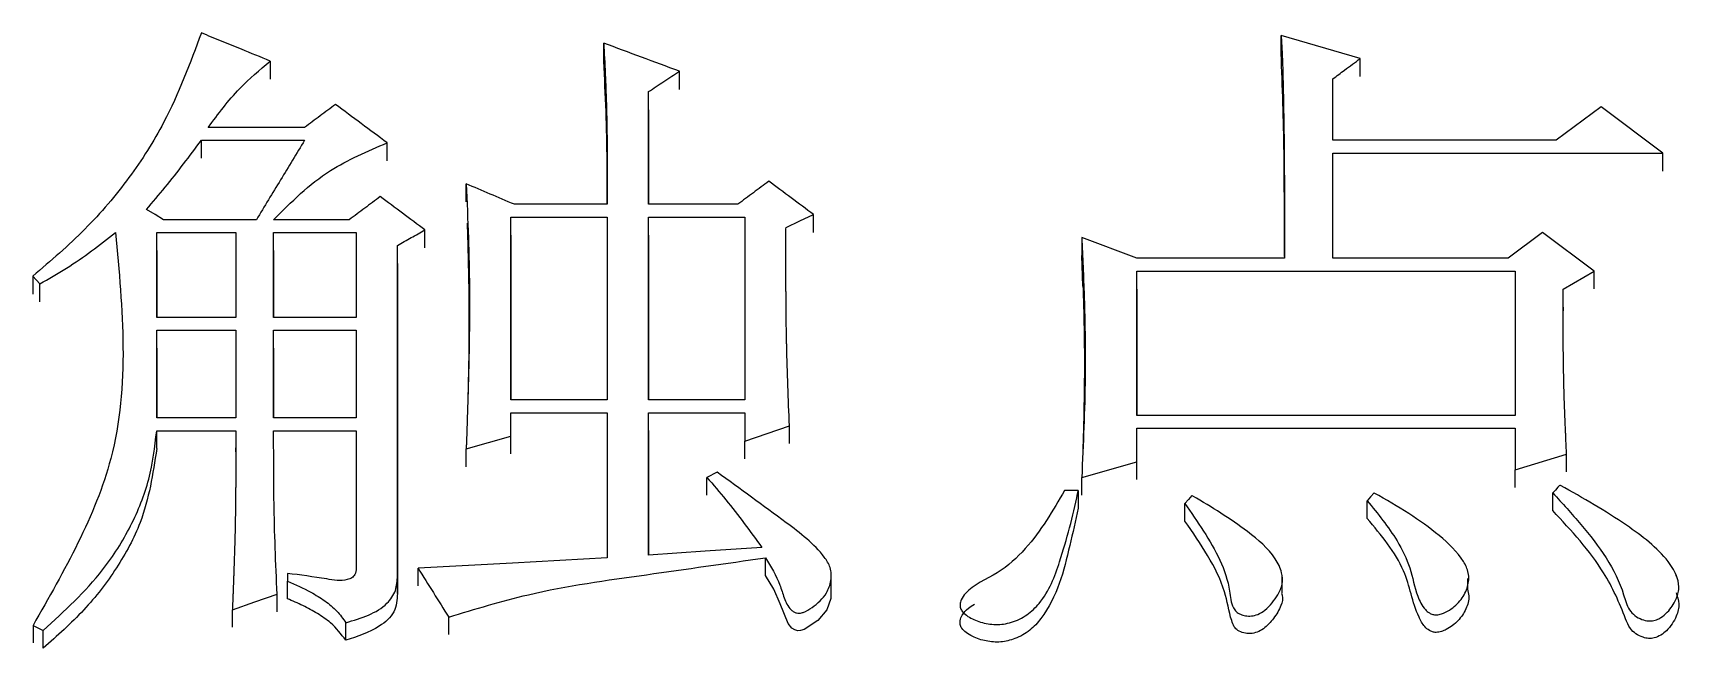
# Model space of a CAD drawing. Header units: millimetres. Extents: x 2063 to 4500, y 825 to 2548.
# Drawn here: x 2682.63 to 2687.8, y 2287.89 to 2289.82 of the extents above; entities that cross this region are included whole.
import ezdxf

# ---------------------------------------------------------------- set-up
doc = ezdxf.new("R2010")
doc.units = ezdxf.units.MM

msp = doc.modelspace()

# ---------------------------------------------------------------- linework, layer by layer
at = {"color": 7, "linetype": 'Continuous', "lineweight": 25}
for p, q in [((2686.8008, 2289.743), (2686.552, 2289.8152)), ((2686.552, 2289.7578), (2686.552, 2289.8152)), ((2684.421, 2289.7338), (2684.421, 2289.7911)), ((2683.3718, 2289.735), (2683.3718, 2289.6779)), ((2686.8008, 2289.6859), (2686.8008, 2289.743)), ((2684.659, 2289.6459), (2684.659, 2289.7029)), ((2686.7143, 2289.4859), (2686.7143, 2289.6788)), ((2686.7143, 2289.6218), (2686.7143, 2289.6788)), ((2684.5617, 2289.2846), (2684.5617, 2289.6387)), ((2684.5617, 2289.5817), (2684.5617, 2289.6387)), ((2684.5617, 2289.5815), (2684.5617, 2289.2846)), ((2687.5581, 2289.5905), (2687.4174, 2289.4859)), ((2687.7528, 2289.4457), (2687.5581, 2289.5905)), ((2683.4799, 2289.5261), (2683.177, 2289.5261)), ((2683.1554, 2289.4859), (2683.4799, 2289.4859)), ((2683.1554, 2289.4292), (2683.1554, 2289.4859)), ((2683.7395, 2289.4212), (2683.7395, 2289.4779)), ((2687.4174, 2289.4859), (2686.7143, 2289.4859)), ((2686.7143, 2289.4457), (2687.7528, 2289.4457)), ((2686.7143, 2289.1151), (2686.7143, 2289.4457)), ((2686.7143, 2289.389), (2686.7143, 2289.4457)), ((2687.7528, 2289.389), (2687.7528, 2289.4457)), ((2683.9883, 2289.2925), (2683.9883, 2289.3491)), ((2684.129, 2289.2442), (2684.4319, 2289.2442)), ((2684.129, 2288.6697), (2684.129, 2289.2442)), ((2684.129, 2289.1878), (2684.129, 2289.2442)), ((2684.4319, 2289.2846), (2684.1398, 2289.2846)), ((2684.4319, 2289.2442), (2684.4319, 2288.6697)), ((2684.8429, 2289.2846), (2684.5617, 2289.2846)), ((2684.5617, 2289.2442), (2684.8645, 2289.2442)), ((2684.5617, 2288.6697), (2684.5617, 2289.2442)), ((2684.5617, 2289.1878), (2684.5617, 2289.2442)), ((2684.8645, 2289.2442), (2684.8646, 2288.6697)), ((2685.0809, 2289.1958), (2685.0809, 2289.2523)), ((2683.0148, 2289.1958), (2683.2636, 2289.1958)), ((2683.0148, 2288.9291), (2683.0148, 2289.1958)), ((2683.0148, 2289.1394), (2683.0148, 2289.1958)), ((2683.3285, 2289.2362), (2683.0364, 2289.2362)), ((2683.2636, 2289.1958), (2683.2636, 2288.9291)), ((2683.6206, 2289.2362), (2683.3826, 2289.2362)), ((2683.3826, 2289.1958), (2683.6422, 2289.1958)), ((2683.3826, 2288.9291), (2683.3826, 2289.1958)), ((2683.3826, 2289.1394), (2683.3826, 2289.1958)), ((2683.6422, 2289.1958), (2683.6422, 2288.9291)), ((2683.8585, 2289.1475), (2683.8585, 2289.2039)), ((2684.129, 2289.1876), (2684.129, 2288.6697)), ((2684.5617, 2289.1876), (2684.5617, 2288.6697)), ((2687.3742, 2289.1958), (2687.266, 2289.1151)), ((2687.5364, 2289.0747), (2687.3742, 2289.1958)), ((2683.0148, 2289.1392), (2683.0148, 2288.9291)), ((2683.3826, 2289.1392), (2683.3826, 2288.9291)), ((2683.772, 2288.1162), (2683.772, 2289.1555)), ((2683.772, 2289.0991), (2683.772, 2289.1555)), ((2686.0977, 2289.1151), (2685.9246, 2289.1797)), ((2685.9246, 2289.1797), (2685.9246, 2289.1231)), ((2683.772, 2289.0989), (2683.772, 2288.061)), ((2685.9286, 2289.0267), (2685.9246, 2289.1231)), ((2686.5629, 2289.1151), (2686.0977, 2289.1151)), ((2687.266, 2289.1151), (2686.7143, 2289.1151)), ((2682.6254, 2289.0585), (2682.647, 2289.0343)), ((2682.647, 2288.9781), (2682.647, 2289.0343)), ((2686.0977, 2288.621), (2686.0977, 2289.0747)), ((2686.0977, 2289.0184), (2686.0977, 2289.0747)), ((2687.2876, 2289.0747), (2687.2876, 2288.621)), ((2687.4391, 2289.0181), (2687.5364, 2289.0747)), ((2687.5364, 2289.0184), (2687.5364, 2289.0747)), ((2686.0977, 2289.0182), (2686.0977, 2288.621)), ((2683.2636, 2288.9291), (2683.0148, 2288.9291)), ((2683.6422, 2288.9291), (2683.3826, 2288.9291)), ((2687.4391, 2288.9617), (2687.4391, 2288.9501)), ((2683.0148, 2288.8886), (2683.2636, 2288.8886)), ((2683.0148, 2288.6129), (2683.0148, 2288.8886)), ((2683.0148, 2288.8326), (2683.0148, 2288.8886)), ((2683.2636, 2288.8886), (2683.2636, 2288.6129)), ((2683.3826, 2288.8886), (2683.6422, 2288.8886)), ((2683.3826, 2288.6129), (2683.3826, 2288.8886)), ((2683.3826, 2288.8326), (2683.3826, 2288.8886)), ((2683.6422, 2288.8886), (2683.6422, 2288.6129)), ((2683.0148, 2288.8324), (2683.0148, 2288.6129)), ((2683.3826, 2288.8324), (2683.3826, 2288.6129)), ((2684.4319, 2288.6697), (2684.129, 2288.6697)), ((2684.8646, 2288.6697), (2684.5617, 2288.6697)), ((2684.129, 2288.6291), (2684.4319, 2288.6291)), ((2684.129, 2288.556), (2684.129, 2288.6291)), ((2684.129, 2288.5734), (2684.129, 2288.6291)), ((2684.4319, 2288.6291), (2684.4319, 2288.1733)), ((2684.5617, 2288.6291), (2684.8646, 2288.6291)), ((2684.5617, 2288.1815), (2684.5617, 2288.6291)), ((2684.5617, 2288.5734), (2684.5617, 2288.6291)), ((2684.8646, 2288.6291), (2684.8646, 2288.5398)), ((2683.2636, 2288.6129), (2683.0148, 2288.6129)), ((2683.0148, 2288.5723), (2683.2636, 2288.5723)), ((2683.0148, 2288.5166), (2683.0148, 2288.5723)), ((2683.6422, 2288.6129), (2683.3826, 2288.6129)), ((2683.3826, 2288.5723), (2683.6422, 2288.5723)), ((2683.6422, 2288.5723), (2683.6422, 2288.1407)), ((2684.5617, 2288.5733), (2684.5617, 2288.1815)), ((2685.0052, 2288.5329), (2685.0052, 2288.5885)), ((2686.0977, 2288.4747), (2686.0977, 2288.5804)), ((2686.0977, 2288.5248), (2686.0977, 2288.5804)), ((2687.2876, 2288.5804), (2687.2876, 2288.4503)), ((2683.9884, 2288.4598), (2683.9884, 2288.5154)), ((2684.129, 2288.5004), (2684.129, 2288.556)), ((2684.8646, 2288.4842), (2684.8646, 2288.5398)), ((2685.9247, 2288.4259), (2686.0977, 2288.4747)), ((2686.0977, 2288.4192), (2686.0977, 2288.4747)), ((2687.2876, 2288.4503), (2687.4499, 2288.4991)), ((2687.4499, 2288.4436), (2687.4499, 2288.4991)), ((2684.778, 2288.4422), (2684.7456, 2288.4259)), ((2684.7456, 2288.3705), (2684.7456, 2288.4259)), ((2685.9247, 2288.3705), (2685.9247, 2288.4259)), ((2687.2876, 2288.3948), (2687.2876, 2288.4503)), ((2685.9138, 2288.3852), (2685.8706, 2288.3852)), ((2685.9138, 2288.3852), (2685.9138, 2288.3298)), ((2687.4067, 2288.3216), (2687.4067, 2288.3772)), ((2686.2492, 2288.289), (2686.2492, 2288.3445)), ((2686.8225, 2288.2972), (2686.8225, 2288.3527)), ((2684.9295, 2288.1181), (2684.9295, 2288.1734)), ((2683.4259, 2288.1244), (2683.4259, 2288.0999)), ((2683.4259, 2288.0448), (2683.4259, 2288.0999)), ((2683.772, 2288.061), (2683.772, 2288.1162)), ((2683.8369, 2288.0856), (2683.8369, 2288.1407)), ((2685.1363, 2288.0538), (2685.1363, 2288.1093)), ((2686.5546, 2288.0629), (2686.5546, 2288.1183)), ((2687.1395, 2288.1284), (2687.1395, 2288.1306)), ((2687.1395, 2288.0751), (2687.1395, 2288.1083)), ((2687.7949, 2288.1156), (2687.7949, 2288.1188)), ((2683.3934, 2288.004), (2683.3934, 2288.059)), ((2683.2528, 2287.9551), (2683.2528, 2288.01)), ((2682.6256, 2287.9609), (2682.6578, 2287.9446)), ((2682.6256, 2287.9609), (2682.6256, 2287.906)), ((2682.6578, 2287.8898), (2682.6578, 2287.9446)), ((2683.6097, 2287.9142), (2683.6097, 2287.9692)), ((2683.9334, 2287.9319), (2683.9334, 2287.9869))]:
    msp.add_line(p, q, dxfattribs=at)
at = {"color": 7, "linetype": 'Continuous', "lineweight": 25, "flags": 128}
for points in [[(2683.0364, 2289.2362), (2683.0094, 2289.2523), (2682.9823, 2289.2684)], [(2684.9944, 2289.212), (2685.0376, 2289.2321), (2685.0809, 2289.2523)], [(2682.6254, 2289.0585), (2682.6254, 2289.0376), (2682.6254, 2289.0199), (2682.6254, 2289.0021)], [(2686.0977, 2289.0747), (2686.6927, 2289.0747), (2687.2876, 2289.0747)], [(2687.2876, 2288.621), (2686.6927, 2288.621), (2686.0977, 2288.621)], [(2684.8646, 2288.5398), (2684.9349, 2288.5642), (2685.0052, 2288.5885)], [(2686.0977, 2288.5804), (2686.6927, 2288.5804), (2687.2876, 2288.5804)], [(2683.9884, 2288.5154), (2684.0587, 2288.5357), (2684.129, 2288.556)], [(2686.2708, 2288.3689), (2686.26, 2288.3567), (2686.2492, 2288.3445)], [(2686.8441, 2288.3771), (2686.8333, 2288.3649), (2686.8225, 2288.3527)], [(2687.4283, 2288.4015), (2687.4228, 2288.3953), (2687.4147, 2288.3862), (2687.4067, 2288.3772)], [(2684.9186, 2288.206), (2684.7402, 2288.1937), (2684.5617, 2288.1815)], [(2684.4319, 2288.1733), (2684.1344, 2288.157), (2683.8369, 2288.1407)], [(2685.1352, 2288.0537), (2685.1352, 2288.0457), (2685.1225, 2288.0096), (2685.0944, 2287.9764), (2685.0514, 2287.9478), (2685.0404, 2287.9446), (2685.0311, 2287.9442), (2685.0222, 2287.9466), (2685.013, 2287.9525), (2685.001, 2287.9668), (2684.9762, 2288.029), (2684.9563, 2288.0744), (2684.9295, 2288.1181), (2684.9295, 2288.1181)], [(2683.2528, 2288.01), (2683.3231, 2288.0345), (2683.3934, 2288.059)]]:
    msp.add_lwpolyline(points, dxfattribs=at)
at = {"color": 7, "linetype": 'Continuous', "lineweight": 25}
for points, knots in [([(2683.1554, 2289.8232), (2683.1199, 2289.7282), (2683.061, 2289.5709), (2682.9316, 2289.3655), (2682.7931, 2289.203), (2682.6815, 2289.1069), (2682.6254, 2289.0585)], [0, 0, 0, 0, 0.335049, 0.554128, 0.775717, 1, 1, 1, 1]), ([(2683.3718, 2289.735), (2683.3416, 2289.7473), (2683.2905, 2289.7681), (2683.2184, 2289.7975), (2683.1764, 2289.8146), (2683.1554, 2289.8232)], [0, 0, 0, 0, 0.4179448, 0.7089724, 1, 1, 1, 1]), ([(2686.552, 2289.8152), (2686.5523, 2289.8101), (2686.5529, 2289.7999), (2686.5535, 2289.7872), (2686.5542, 2289.7745), (2686.5547, 2289.7643), (2686.5553, 2289.7516), (2686.5558, 2289.7414), (2686.5562, 2289.7313), (2686.5566, 2289.7211), (2686.5569, 2289.7109), (2686.5573, 2289.6931), (2686.5585, 2289.6396), (2686.5601, 2289.5682), (2686.5612, 2289.4865), (2686.5615, 2289.4354), (2686.5618, 2289.3996), (2686.5619, 2289.3817), (2686.562, 2289.3715), (2686.5621, 2289.3613), (2686.5621, 2289.351), (2686.5622, 2289.3382), (2686.5622, 2289.328), (2686.5623, 2289.3152), (2686.5624, 2289.305), (2686.5624, 2289.2947), (2686.5624, 2289.2845), (2686.5625, 2289.2743), (2686.5625, 2289.2615), (2686.5626, 2289.2512), (2686.5626, 2289.2384), (2686.5626, 2289.2282), (2686.5627, 2289.2179), (2686.5627, 2289.2077), (2686.5627, 2289.1975), (2686.5627, 2289.1872), (2686.5627, 2289.1795), (2686.5628, 2289.1731), (2686.5628, 2289.1667), (2686.5628, 2289.1616), (2686.5628, 2289.1552), (2686.5628, 2289.1501), (2686.5628, 2289.1436), (2686.5628, 2289.1385), (2686.5628, 2289.1334), (2686.5628, 2289.126), (2686.5629, 2289.1199), (2686.5629, 2289.1151)], [0, 0, 0, 0, 0.021887, 0.043773, 0.054717, 0.076603, 0.087547, 0.109433, 0.120377, 0.13132, 0.153207, 0.16415, 0.207923, 0.383017, 0.470564, 0.558111, 0.601884, 0.623771, 0.634714, 0.645657, 0.667544, 0.678487, 0.700374, 0.711317, 0.733204, 0.744147, 0.755091, 0.776977, 0.787921, 0.809807, 0.820751, 0.842637, 0.853581, 0.864524, 0.886411, 0.897354, 0.908297, 0.919241, 0.924712, 0.935656, 0.941127, 0.952071, 0.957542, 0.968486, 0.973957, 0.979429, 1, 1, 1, 1]), ([(2684.659, 2289.7029), (2684.6194, 2289.7176), (2684.54, 2289.747), (2684.4607, 2289.7764), (2684.421, 2289.7911)], [0, 0, 0, 0, 0.499999, 1, 1, 1, 1]), ([(2684.421, 2289.7911), (2684.4226, 2289.7594), (2684.4246, 2289.7196), (2684.4265, 2289.6759), (2684.4271, 2289.662), (2684.4275, 2289.652), (2684.428, 2289.6381), (2684.4286, 2289.6222), (2684.4291, 2289.6063), (2684.4295, 2289.5904), (2684.4299, 2289.5744), (2684.4303, 2289.5585), (2684.4306, 2289.5426), (2684.4309, 2289.5266), (2684.4311, 2289.5107), (2684.4313, 2289.4987), (2684.4314, 2289.4868), (2684.4315, 2289.4748), (2684.4316, 2289.4628), (2684.4317, 2289.4529), (2684.4318, 2289.4449), (2684.4318, 2289.4389), (2684.4318, 2289.4309), (2684.4319, 2289.4229), (2684.4319, 2289.415), (2684.4319, 2289.407), (2684.4319, 2289.399), (2684.4319, 2289.391), (2684.432, 2289.383), (2684.432, 2289.375), (2684.432, 2289.3671), (2684.432, 2289.3591), (2684.432, 2289.3511), (2684.432, 2289.3431), (2684.4319, 2289.3351), (2684.4319, 2289.3271), (2684.4319, 2289.3191), (2684.4319, 2289.3111), (2684.4319, 2289.3032), (2684.4319, 2289.2936), (2684.4319, 2289.2881), (2684.4319, 2289.2846)], [0, 0, 0, 0, 0.188751, 0.235938, 0.259532, 0.271329, 0.294923, 0.342111, 0.365705, 0.389298, 0.436486, 0.46008, 0.483674, 0.530861, 0.554455, 0.578049, 0.601643, 0.625237, 0.648831, 0.672424, 0.684221, 0.696018, 0.707815, 0.731409, 0.743206, 0.755003, 0.778597, 0.790394, 0.80219, 0.825784, 0.837581, 0.849378, 0.872972, 0.884769, 0.896566, 0.92016, 0.931957, 0.943753, 0.967347, 0.979144, 1, 1, 1, 1]), ([(2686.5627, 2289.1207), (2686.5626, 2289.182), (2686.5624, 2289.2527), (2686.5617, 2289.3612), (2686.5611, 2289.5126), (2686.5559, 2289.654), (2686.552, 2289.7578)], [0, 0, 0, 0, 0.287541, 0.332064, 0.510157, 1, 1, 1, 1]), ([(2683.177, 2289.5261), (2683.2081, 2289.5683), (2683.2637, 2289.6439), (2683.3386, 2289.7071), (2683.3718, 2289.735)], [0, 0, 0, 0, 0.557716, 1, 1, 1, 1]), ([(2684.4318, 2289.2846), (2684.4318, 2289.3295), (2684.432, 2289.4271), (2684.429, 2289.5768), (2684.4237, 2289.6814), (2684.421, 2289.7338)], [0, 0, 0, 0, 0.2996179, 0.6497397, 1, 1, 1, 1]), ([(2686.7143, 2289.6788), (2686.7267, 2289.688), (2686.7473, 2289.7033), (2686.7761, 2289.7247), (2686.7926, 2289.7369), (2686.8008, 2289.743)], [0, 0, 0, 0, 0.428366, 0.714182, 1, 1, 1, 1]), ([(2684.5617, 2289.6387), (2684.5779, 2289.6494), (2684.6103, 2289.6708), (2684.6428, 2289.6922), (2684.659, 2289.7029)], [0, 0, 0, 0, 0.500001, 1, 1, 1, 1]), ([(2683.5773, 2289.5985), (2683.5611, 2289.5864), (2683.5286, 2289.5623), (2683.4962, 2289.5382), (2683.4799, 2289.5261)], [0, 0, 0, 0, 0.499999, 1, 1, 1, 1]), ([(2683.7395, 2289.4779), (2683.7125, 2289.498), (2683.6584, 2289.5382), (2683.6043, 2289.5784), (2683.5773, 2289.5985)], [0, 0, 0, 0, 0.499999, 1, 1, 1, 1]), ([(2682.9823, 2289.2684), (2683.0021, 2289.2915), (2683.0423, 2289.3385), (2683.0996, 2289.4113), (2683.1368, 2289.461), (2683.1554, 2289.4859)], [0, 0, 0, 0, 0.325438, 0.662606, 1, 1, 1, 1]), ([(2683.4799, 2289.4859), (2683.4547, 2289.4443), (2683.4042, 2289.3612), (2683.3537, 2289.2778), (2683.3285, 2289.2362)], [0, 0, 0, 0, 0.5, 1, 1, 1, 1]), ([(2683.3826, 2289.2362), (2683.4381, 2289.2918), (2683.5381, 2289.3919), (2683.6775, 2289.4514), (2683.7395, 2289.4779)], [0, 0, 0, 0, 0.5548825, 1, 1, 1, 1]), ([(2683.9883, 2289.3491), (2683.9908, 2289.2925), (2683.9934, 2289.2325), (2683.9954, 2289.1705), (2683.9957, 2289.1635), (2683.9958, 2289.1582), (2683.9961, 2289.1511), (2683.9963, 2289.144), (2683.9965, 2289.1369), (2683.9966, 2289.1316), (2683.9968, 2289.1245), (2683.997, 2289.1174), (2683.9971, 2289.1104), (2683.9972, 2289.105), (2683.9974, 2289.0997), (2683.9975, 2289.0926), (2683.9976, 2289.0856), (2683.9978, 2289.0785), (2683.9979, 2289.0732), (2683.998, 2289.0661), (2683.9981, 2289.059), (2683.9982, 2289.0519), (2683.9982, 2289.0466), (2683.9984, 2289.0359), (2683.9987, 2288.9987), (2683.9988, 2288.9615), (2683.9986, 2288.9295), (2683.9986, 2288.9242), (2683.9986, 2288.9171), (2683.9985, 2288.91), (2683.9984, 2288.9029), (2683.9984, 2288.8976), (2683.9983, 2288.8905), (2683.9982, 2288.8834), (2683.9981, 2288.8763), (2683.9981, 2288.8709), (2683.998, 2288.8656), (2683.9979, 2288.8585), (2683.9978, 2288.8514), (2683.9977, 2288.8443), (2683.9976, 2288.839), (2683.9975, 2288.8319), (2683.9973, 2288.8248), (2683.9972, 2288.8177), (2683.9971, 2288.8123), (2683.997, 2288.807), (2683.9968, 2288.7999), (2683.9967, 2288.7928), (2683.9965, 2288.7857), (2683.9964, 2288.7803), (2683.9962, 2288.7732), (2683.9961, 2288.7661), (2683.9959, 2288.759), (2683.9958, 2288.7537), (2683.9956, 2288.7466), (2683.9954, 2288.7395), (2683.9952, 2288.7323), (2683.9951, 2288.727), (2683.9949, 2288.7217), (2683.9947, 2288.7146), (2683.9945, 2288.7074), (2683.9943, 2288.7003), (2683.9942, 2288.695), (2683.994, 2288.6879), (2683.9938, 2288.6808), (2683.9935, 2288.6737), (2683.9934, 2288.6683), (2683.9932, 2288.663), (2683.993, 2288.6559), (2683.9928, 2288.6487), (2683.9926, 2288.6416), (2683.9924, 2288.6363), (2683.9922, 2288.6292), (2683.9919, 2288.622), (2683.9917, 2288.6149), (2683.9915, 2288.6096), (2683.9914, 2288.6042), (2683.9911, 2288.5971), (2683.9909, 2288.59), (2683.9907, 2288.5829), (2683.9905, 2288.5775), (2683.9902, 2288.5704), (2683.99, 2288.5633), (2683.9898, 2288.5562), (2683.9896, 2288.5508), (2683.9894, 2288.5455), (2683.9891, 2288.5384), (2683.9889, 2288.5312), (2683.9886, 2288.523), (2683.9885, 2288.5183), (2683.9884, 2288.5154)], [0, 0, 0, 0, 0.204304, 0.217073, 0.223457, 0.229841, 0.236226, 0.248995, 0.255379, 0.261764, 0.268148, 0.280917, 0.287302, 0.293686, 0.300071, 0.306455, 0.319224, 0.325609, 0.331993, 0.338378, 0.351147, 0.357531, 0.363915, 0.3703, 0.395838, 0.497991, 0.504375, 0.51076, 0.517144, 0.529913, 0.536298, 0.542682, 0.549067, 0.561836, 0.56822, 0.574605, 0.580989, 0.587374, 0.600143, 0.606527, 0.612912, 0.619296, 0.632065, 0.638449, 0.644834, 0.651218, 0.657603, 0.670372, 0.676756, 0.683141, 0.689525, 0.702294, 0.708679, 0.715063, 0.721448, 0.734217, 0.740601, 0.746986, 0.75337, 0.759755, 0.772523, 0.778908, 0.785292, 0.791677, 0.804446, 0.81083, 0.817215, 0.823599, 0.829984, 0.842753, 0.849137, 0.855522, 0.861906, 0.874675, 0.88106, 0.887444, 0.893828, 0.900213, 0.912982, 0.919366, 0.925751, 0.932135, 0.944904, 0.951289, 0.957673, 0.964058, 0.970442, 0.983211, 0.989596, 1, 1, 1, 1]), ([(2684.9403, 2289.3571), (2684.924, 2289.345), (2684.8916, 2289.3208), (2684.8591, 2289.2967), (2684.8429, 2289.2846)], [0, 0, 0, 0, 0.5, 1, 1, 1, 1]), ([(2685.0809, 2289.2523), (2685.0575, 2289.2698), (2685.0106, 2289.3047), (2684.9637, 2289.3396), (2684.9403, 2289.3571)], [0, 0, 0, 0, 0.4999991, 1, 1, 1, 1]), ([(2683.7179, 2289.3088), (2683.7017, 2289.2967), (2683.6692, 2289.2725), (2683.6368, 2289.2483), (2683.6206, 2289.2362)], [0, 0, 0, 0, 0.499999, 1, 1, 1, 1]), ([(2683.8585, 2289.2039), (2683.8351, 2289.2214), (2683.7882, 2289.2564), (2683.7414, 2289.2913), (2683.7179, 2289.3088)], [0, 0, 0, 0, 0.499999, 1, 1, 1, 1]), ([(2682.885, 2289.1958), (2682.9077, 2288.9549), (2682.9482, 2288.5245), (2682.7242, 2288.1332), (2682.6256, 2287.9609)], [0, 0, 0, 0, 0.559704, 1, 1, 1, 1]), ([(2682.647, 2289.0343), (2682.6754, 2289.0505), (2682.7318, 2289.0828), (2682.8108, 2289.1374), (2682.8602, 2289.1763), (2682.885, 2289.1959)], [0, 0, 0, 0, 0.33532, 0.667027, 1, 1, 1, 1]), ([(2683.772, 2289.1555), (2683.7864, 2289.1635), (2683.8153, 2289.1797), (2683.8441, 2289.1958), (2683.8585, 2289.2039)], [0, 0, 0, 0, 0.499999, 1, 1, 1, 1]), ([(2683.9912, 2289.2255), (2683.9913, 2289.2235), (2683.9914, 2289.2187), (2683.9938, 2289.1503), (2683.9977, 2288.9876), (2683.9967, 2288.7982), (2683.9945, 2288.7119), (2683.9934, 2288.6692)], [0, 0, 0, 0, 0.027194, 0.065937, 0.481469, 0.743424, 1, 1, 1, 1]), ([(2685.0052, 2288.5885), (2685.0018, 2288.6723), (2684.9982, 2288.7612), (2684.9962, 2288.8552), (2684.9958, 2288.8709), (2684.9955, 2288.8918), (2684.9952, 2288.9127), (2684.9949, 2288.9336), (2684.9948, 2288.9492), (2684.9946, 2288.9701), (2684.9944, 2288.991), (2684.9943, 2289.0118), (2684.9943, 2289.0249), (2684.9942, 2289.0353), (2684.9942, 2289.0431), (2684.9942, 2289.0509), (2684.9942, 2289.0614), (2684.9941, 2289.0718), (2684.9941, 2289.0822), (2684.9941, 2289.09), (2684.9941, 2289.1005), (2684.9941, 2289.1109), (2684.9942, 2289.1213), (2684.9942, 2289.1291), (2684.9942, 2289.1395), (2684.9942, 2289.1499), (2684.9942, 2289.1604), (2684.9942, 2289.1682), (2684.9943, 2289.1747), (2684.9943, 2289.1812), (2684.9943, 2289.1864), (2684.9943, 2289.1916), (2684.9943, 2289.1955), (2684.9943, 2289.1994), (2684.9943, 2289.2049), (2684.9943, 2289.2091), (2684.9944, 2289.212)], [0, 0, 0, 0, 0.401959, 0.427081, 0.452203, 0.477325, 0.527569, 0.552691, 0.577813, 0.602935, 0.653179, 0.678301, 0.703423, 0.715984, 0.728545, 0.741106, 0.753667, 0.778789, 0.791351, 0.803912, 0.816473, 0.841595, 0.854156, 0.866717, 0.879278, 0.9044, 0.916961, 0.929522, 0.942083, 0.948363, 0.960924, 0.967205, 0.973485, 0.979766, 0.986046, 1, 1, 1, 1]), ([(2685.9246, 2289.1797), (2685.9275, 2289.1184), (2685.9306, 2289.0495), (2685.9333, 2288.9651), (2685.9353, 2288.8807), (2685.937, 2288.6986), (2685.9294, 2288.5314), (2685.9247, 2288.4259)], [0, 0, 0, 0, 0.2447343, 0.2753248, 0.336506, 0.5812465, 1, 1, 1, 1]), ([(2685.9285, 2289.0305), (2685.931, 2288.9402), (2685.9347, 2288.8049), (2685.9311, 2288.6218), (2685.9289, 2288.5364), (2685.9277, 2288.5), (2685.9273, 2288.487), (2685.9272, 2288.483), (2685.9271, 2288.4811), (2685.9271, 2288.481), (2685.9271, 2288.4809)], [0, 0, 0, 0, 0.5236705, 0.7849607, 0.9023825, 0.9678763, 0.9815328, 0.9879517, 0.99428, 1, 1, 1, 1]), ([(2687.4499, 2288.4991), (2687.4492, 2288.5134), (2687.4482, 2288.5347), (2687.4472, 2288.5578), (2687.4466, 2288.5702), (2687.4463, 2288.5774), (2687.4459, 2288.5862), (2687.4456, 2288.5933), (2687.4452, 2288.6022), (2687.4449, 2288.6093), (2687.4446, 2288.6182), (2687.4443, 2288.6253), (2687.4439, 2288.6342), (2687.4437, 2288.6413), (2687.4434, 2288.6502), (2687.443, 2288.6591), (2687.4427, 2288.6679), (2687.4425, 2288.6768), (2687.4422, 2288.6857), (2687.4419, 2288.6964), (2687.4416, 2288.707), (2687.4414, 2288.7159), (2687.4411, 2288.7248), (2687.4409, 2288.7372), (2687.4406, 2288.7514), (2687.4404, 2288.7638), (2687.4402, 2288.7727), (2687.4401, 2288.7798), (2687.44, 2288.7887), (2687.4399, 2288.7957), (2687.4398, 2288.8046), (2687.4397, 2288.8117), (2687.4396, 2288.8206), (2687.4395, 2288.8294), (2687.4394, 2288.8383), (2687.4394, 2288.8472), (2687.4393, 2288.8543), (2687.4393, 2288.8631), (2687.4392, 2288.8702), (2687.4392, 2288.8791), (2687.4392, 2288.8862), (2687.4391, 2288.895), (2687.4391, 2288.9021), (2687.4391, 2288.911), (2687.4391, 2288.9181), (2687.4391, 2288.9269), (2687.439, 2288.934), (2687.439, 2288.9429), (2687.439, 2288.95), (2687.439, 2288.9588), (2687.439, 2288.9659), (2687.439, 2288.9748), (2687.439, 2288.9818), (2687.439, 2288.9907), (2687.4391, 2288.9978), (2687.4391, 2289.0075), (2687.4391, 2289.0137), (2687.4391, 2289.0181)], [0, 0, 0, 0, 0.082056, 0.123084, 0.133341, 0.153855, 0.164112, 0.184626, 0.194883, 0.215397, 0.225654, 0.246168, 0.256425, 0.276939, 0.287196, 0.30771, 0.328224, 0.338481, 0.358995, 0.379509, 0.400023, 0.420537, 0.430794, 0.451308, 0.492336, 0.51285, 0.523107, 0.543621, 0.553878, 0.574392, 0.584649, 0.605163, 0.61542, 0.635934, 0.656448, 0.666705, 0.687219, 0.697476, 0.71799, 0.728247, 0.748761, 0.759018, 0.779532, 0.789789, 0.810303, 0.82056, 0.841074, 0.851331, 0.871845, 0.882102, 0.902616, 0.912873, 0.933387, 0.943644, 0.964158, 0.974415, 1, 1, 1, 1]), ([(2682.6578, 2287.9446), (2682.7243, 2288.0057), (2682.8332, 2288.1057), (2682.9365, 2288.2716), (2682.9966, 2288.4191), (2683.0087, 2288.5214), (2683.0148, 2288.5723)], [0, 0, 0, 0, 0.345958, 0.566155, 0.783835, 1, 1, 1, 1]), ([(2683.2636, 2288.5723), (2683.2636, 2288.5705), (2683.2636, 2288.5669), (2683.2636, 2288.5615), (2683.2636, 2288.5562), (2683.2636, 2288.5517), (2683.2636, 2288.5454), (2683.2636, 2288.5392), (2683.2636, 2288.5302), (2683.2636, 2288.5231), (2683.2636, 2288.5141), (2683.2636, 2288.5052), (2683.2636, 2288.4962), (2683.2636, 2288.4872), (2683.2635, 2288.4783), (2683.2635, 2288.4693), (2683.2635, 2288.4604), (2683.2635, 2288.4532), (2683.2634, 2288.4442), (2683.2634, 2288.4353), (2683.2634, 2288.4263), (2683.2633, 2288.4174), (2683.2633, 2288.4084), (2683.2632, 2288.3994), (2683.2631, 2288.3905), (2683.2631, 2288.3815), (2683.263, 2288.3725), (2683.2629, 2288.3636), (2683.2628, 2288.3564), (2683.2627, 2288.3474), (2683.2626, 2288.3385), (2683.2625, 2288.3295), (2683.2624, 2288.3205), (2683.2622, 2288.3115), (2683.2621, 2288.3026), (2683.2619, 2288.2936), (2683.2618, 2288.2864), (2683.2616, 2288.2774), (2683.2614, 2288.2685), (2683.2612, 2288.2595), (2683.261, 2288.2505), (2683.2608, 2288.2415), (2683.2605, 2288.2326), (2683.2603, 2288.2236), (2683.26, 2288.2146), (2683.2598, 2288.2056), (2683.2595, 2288.1966), (2683.2593, 2288.1895), (2683.259, 2288.1805), (2683.2587, 2288.1715), (2683.2584, 2288.1625), (2683.2581, 2288.1535), (2683.2578, 2288.1445), (2683.2575, 2288.1356), (2683.2572, 2288.1266), (2683.2569, 2288.1194), (2683.2566, 2288.1104), (2683.2563, 2288.1014), (2683.2559, 2288.0906), (2683.2555, 2288.0816), (2683.2552, 2288.0726), (2683.2549, 2288.0654), (2683.2546, 2288.0565), (2683.2542, 2288.0475), (2683.2539, 2288.0385), (2683.2535, 2288.0295), (2683.2532, 2288.0207), (2683.2529, 2288.0136), (2683.2528, 2288.01)], [0, 0, 0, 0, 0.009575, 0.019151, 0.028726, 0.038301, 0.043088, 0.062238, 0.071814, 0.090964, 0.100539, 0.119689, 0.138839, 0.148414, 0.167565, 0.186715, 0.19629, 0.21544, 0.225015, 0.244165, 0.263315, 0.272891, 0.292041, 0.311191, 0.320766, 0.339916, 0.359066, 0.368641, 0.387792, 0.397367, 0.416517, 0.435667, 0.445242, 0.464392, 0.483543, 0.493118, 0.512268, 0.521843, 0.540993, 0.560143, 0.569718, 0.588869, 0.608019, 0.617594, 0.636744, 0.655894, 0.665469, 0.68462, 0.694195, 0.713345, 0.732495, 0.74207, 0.76122, 0.780371, 0.789946, 0.809096, 0.818671, 0.837821, 0.856971, 0.876121, 0.885697, 0.904847, 0.914422, 0.933572, 0.952722, 0.962297, 0.981149, 1, 1, 1, 1]), ([(2683.3934, 2288.059), (2683.3893, 2288.156), (2683.385, 2288.2576), (2683.3836, 2288.3614), (2683.3835, 2288.3707), (2683.3834, 2288.3776), (2683.3833, 2288.3846), (2683.3833, 2288.3915), (2683.3832, 2288.4008), (2683.3831, 2288.4101), (2683.383, 2288.4194), (2683.383, 2288.4263), (2683.3829, 2288.4333), (2683.3829, 2288.4402), (2683.3829, 2288.4472), (2683.3828, 2288.4565), (2683.3828, 2288.4657), (2683.3828, 2288.475), (2683.3827, 2288.482), (2683.3827, 2288.4889), (2683.3827, 2288.4959), (2683.3827, 2288.5028), (2683.3827, 2288.5121), (2683.3826, 2288.5213), (2683.3826, 2288.5306), (2683.3826, 2288.5376), (2683.3826, 2288.5445), (2683.3826, 2288.5514), (2683.3826, 2288.5607), (2683.3826, 2288.5677), (2683.3826, 2288.5723)], [0, 0, 0, 0, 0.565918, 0.593048, 0.606612, 0.620177, 0.633741, 0.647306, 0.66087, 0.688, 0.701564, 0.715129, 0.728693, 0.742258, 0.755822, 0.769387, 0.796516, 0.810081, 0.823645, 0.83721, 0.850774, 0.864339, 0.877904, 0.905033, 0.918597, 0.932162, 0.945726, 0.959291, 0.972856, 1, 1, 1, 1]), ([(2683.0148, 2288.5165), (2683.0028, 2288.4378), (2682.9831, 2288.3075), (2682.8916, 2288.1391), (2682.7892, 2288.0057), (2682.7018, 2287.9285), (2682.6578, 2287.8896)], [0, 0, 0, 0, 0.334037, 0.553007, 0.774908, 1, 1, 1, 1]), ([(2683.2636, 2288.5062), (2683.2636, 2288.5077), (2683.2636, 2288.5118), (2683.2636, 2288.5158), (2683.2636, 2288.5185)], [0, 0, 0, 0, 0.353663, 1, 1, 1, 1]), ([(2684.7456, 2288.4259), (2684.7657, 2288.4027), (2684.8065, 2288.3555), (2684.8637, 2288.2818), (2684.9003, 2288.2313), (2684.9186, 2288.206)], [0, 0, 0, 0, 0.32693, 0.663295, 1, 1, 1, 1]), ([(2684.9295, 2288.1734), (2684.9467, 2288.1454), (2684.9717, 2288.1049), (2684.9874, 2288.0475), (2685.001, 2288.0174), (2685.018, 2288.0033), (2685.0272, 2287.9994), (2685.0378, 2287.9987), (2685.0555, 2288.0033), (2685.0871, 2288.0228), (2685.1219, 2288.0557), (2685.1379, 2288.1016), (2685.137, 2288.142), (2685.0943, 2288.2093), (2684.9667, 2288.3052), (2684.8502, 2288.3898), (2684.778, 2288.4422)], [0, 0, 0, 0, 0.1163694, 0.168042, 0.220216, 0.2320255, 0.2417044, 0.2514329, 0.2643518, 0.2983395, 0.3719931, 0.4226498, 0.4733244, 0.5179752, 0.7012967, 1, 1, 1, 1]), ([(2685.8707, 2288.3852), (2685.8339, 2288.3218), (2685.7785, 2288.2266), (2685.6646, 2288.1208), (2685.5754, 2288.086), (2685.5454, 2288.0442), (2685.5409, 2288.0277), (2685.5426, 2288.0145), (2685.5509, 2288.0011), (2685.5713, 2287.9847), (2685.6067, 2287.9695), (2685.6543, 2287.9608), (2685.7065, 2287.9686), (2685.7545, 2287.9924), (2685.8167, 2288.0533), (2685.8669, 2288.1866), (2685.8973, 2288.3066), (2685.9131, 2288.3819), (2685.9138, 2288.3852)], [0, 0, 0, 0, 0.1930812, 0.2901568, 0.3867544, 0.4079782, 0.4214469, 0.4325975, 0.4437544, 0.4622043, 0.496546, 0.5338287, 0.5720704, 0.6152668, 0.6592885, 0.7890274, 0.9907551, 1, 1, 1, 1]), ([(2686.2492, 2288.3445), (2686.2689, 2288.3158), (2686.3285, 2288.2291), (2686.3888, 2288.1195), (2686.3932, 2288.0277), (2686.4099, 2288.0037), (2686.4235, 2287.9953), (2686.4401, 2287.9905), (2686.4591, 2287.9898), (2686.4809, 2287.9952), (2686.5124, 2288.0161), (2686.5387, 2288.0493), (2686.5577, 2288.0904), (2686.5547, 2288.1306), (2686.5256, 2288.1918), (2686.4273, 2288.2741), (2686.333, 2288.3335), (2686.2719, 2288.3683), (2686.2708, 2288.3689)], [0, 0, 0, 0, 0.107766, 0.324959, 0.382514, 0.397632, 0.412828, 0.427374, 0.444539, 0.463227, 0.487605, 0.551575, 0.589695, 0.627994, 0.678884, 0.799951, 0.99622, 1, 1, 1, 1]), ([(2686.8225, 2288.3527), (2686.856, 2288.3117), (2686.9102, 2288.2456), (2686.9608, 2288.1421), (2686.9736, 2288.0665), (2686.9964, 2288.0179), (2687.0162, 2288.0005), (2687.0285, 2287.9947), (2687.042, 2287.9934), (2687.0606, 2287.9974), (2687.0889, 2288.0122), (2687.1206, 2288.0404), (2687.1409, 2288.0821), (2687.1445, 2288.1248), (2687.1166, 2288.1828), (2687.0505, 2288.2456), (2686.953, 2288.3147), (2686.8814, 2288.3562), (2686.8444, 2288.3769), (2686.8441, 2288.3771)], [0, 0, 0, 0, 0.157954, 0.255242, 0.35249, 0.401724, 0.417192, 0.427834, 0.438557, 0.45242, 0.478029, 0.52635, 0.573066, 0.619079, 0.658607, 0.768684, 0.881292, 0.999134, 1, 1, 1, 1]), ([(2687.4067, 2288.3772), (2687.4365, 2288.3446), (2687.5262, 2288.2466), (2687.6146, 2288.1237), (2687.6401, 2288.0166), (2687.6636, 2287.991), (2687.6847, 2287.9793), (2687.7058, 2287.9743), (2687.7246, 2287.9753), (2687.7443, 2287.9828), (2687.7695, 2288.0026), (2687.7918, 2288.0339), (2687.8056, 2288.0731), (2687.7989, 2288.1173), (2687.7522, 2288.1931), (2687.6229, 2288.2906), (2687.5014, 2288.362), (2687.429, 2288.4011), (2687.4283, 2288.4015)], [0, 0, 0, 0, 0.113222, 0.341327, 0.387566, 0.408095, 0.428648, 0.444625, 0.457844, 0.471063, 0.493511, 0.536211, 0.570053, 0.604097, 0.65629, 0.801568, 0.997978, 1, 1, 1, 1]), ([(2685.9138, 2288.3297), (2685.905, 2288.2906), (2685.8785, 2288.1728), (2685.8439, 2288.0348), (2685.7632, 2287.9436), (2685.7184, 2287.9184), (2685.6701, 2287.9066), (2685.6236, 2287.9101), (2685.5869, 2287.9223), (2685.5614, 2287.937), (2685.5477, 2287.95), (2685.5415, 2287.9633), (2685.5415, 2287.9776), (2685.5492, 2287.996), (2685.5648, 2288.0144), (2685.5805, 2288.0237), (2685.5871, 2288.0277)], [0, 0, 0, 0, 0.1718036, 0.5173011, 0.5845484, 0.6519699, 0.7065183, 0.7611844, 0.8156518, 0.8460406, 0.8711504, 0.8885915, 0.9060311, 0.9312879, 0.9710383, 1, 1, 1, 1]), ([(2687.7942, 2288.0632), (2687.7982, 2288.0518), (2687.8066, 2288.0277), (2687.7958, 2287.9849), (2687.7734, 2287.9518), (2687.7472, 2287.9297), (2687.7276, 2287.9206), (2687.7075, 2287.9193), (2687.6874, 2287.9234), (2687.6671, 2287.9336), (2687.6463, 2287.9533), (2687.6208, 2288.0213), (2687.5785, 2288.1172), (2687.4933, 2288.2277), (2687.4357, 2288.2902), (2687.4067, 2288.3216)], [0, 0, 0, 0, 0.0525499, 0.1115908, 0.1908537, 0.2206401, 0.2507381, 0.2728604, 0.2948678, 0.3274703, 0.3604468, 0.4106919, 0.6441261, 0.8211264, 1, 1, 1, 1]), ([(2686.5535, 2288.0626), (2686.5542, 2288.0602), (2686.5581, 2288.0473), (2686.5521, 2288.0182), (2686.5294, 2287.9833), (2686.504, 2287.9545), (2686.4775, 2287.9388), (2686.4555, 2287.9343), (2686.4339, 2287.9364), (2686.4158, 2287.9438), (2686.4021, 2287.9577), (2686.3882, 2287.9993), (2686.3767, 2288.077), (2686.3228, 2288.1822), (2686.2739, 2288.2532), (2686.2492, 2288.289)], [0, 0, 0, 0, 0.012913, 0.06939, 0.147433, 0.220659, 0.253871, 0.287424, 0.316964, 0.346986, 0.37308, 0.408413, 0.569926, 0.783056, 1, 1, 1, 1]), ([(2687.1379, 2288.0748), (2687.1397, 2288.0678), (2687.1452, 2288.0471), (2687.1349, 2288.0116), (2687.1107, 2287.9746), (2687.0809, 2287.9521), (2687.0562, 2287.9413), (2687.0412, 2287.9382), (2687.0278, 2287.9399), (2687.0153, 2287.9459), (2686.9989, 2287.9609), (2686.9654, 2288.0228), (2686.9526, 2288.1169), (2686.8885, 2288.2188), (2686.8447, 2288.2709), (2686.8225, 2288.2972)], [0, 0, 0, 0, 0.036468, 0.10746, 0.17993, 0.250304, 0.274435, 0.298772, 0.314747, 0.330684, 0.359233, 0.416925, 0.673858, 0.835309, 1, 1, 1, 1]), ([(2683.9334, 2287.9869), (2684.0163, 2288.0122), (2684.218, 2288.074), (2684.5559, 2288.1199), (2684.8049, 2288.1556), (2684.9295, 2288.1734)], [0, 0, 0, 0, 0.258422, 0.628983, 1, 1, 1, 1]), ([(2683.6422, 2288.1407), (2683.6419, 2288.1336), (2683.6414, 2288.1222), (2683.629, 2288.1097), (2683.5993, 2288.0982), (2683.5281, 2288.111), (2683.4665, 2288.1191), (2683.4259, 2288.1244)], [0, 0, 0, 0, 0.100185, 0.161773, 0.226321, 0.490481, 1, 1, 1, 1]), ([(2683.4259, 2288.0999), (2683.451, 2288.0889), (2683.4923, 2288.0708), (2683.544, 2288.0387), (2683.5828, 2288.0074), (2683.6008, 2287.9818), (2683.6097, 2287.9692)], [0, 0, 0, 0, 0.346429, 0.567932, 0.786121, 1, 1, 1, 1]), ([(2683.6097, 2287.9692), (2683.6586, 2287.9839), (2683.7257, 2288.0042), (2683.7697, 2288.07), (2683.7712, 2288.1009), (2683.772, 2288.1162)], [0, 0, 0, 0, 0.574728, 0.788861, 1, 1, 1, 1]), ([(2683.8369, 2288.1407), (2683.853, 2288.1151), (2683.8852, 2288.0638), (2683.9173, 2288.0125), (2683.9334, 2287.9869)], [0, 0, 0, 0, 0.499999, 1, 1, 1, 1]), ([(2683.772, 2288.061), (2683.7709, 2288.0412), (2683.7686, 2288.0009), (2683.7052, 2287.9454), (2683.6464, 2287.9261), (2683.6097, 2287.9141)], [0, 0, 0, 0, 0.268471, 0.544159, 1, 1, 1, 1]), ([(2683.6097, 2287.9141), (2683.595, 2287.9333), (2683.5704, 2287.9653), (2683.5206, 2287.9987), (2683.4749, 2288.0238), (2683.4423, 2288.0377), (2683.4259, 2288.0447)], [0, 0, 0, 0, 0.331664, 0.551929, 0.775056, 1, 1, 1, 1])]:
    msp.add_open_spline(points, degree=3, knots=knots, dxfattribs=at)
msp.add_open_spline([(2684.1398, 2289.2846), (2684.1145, 2289.2953), (2684.0641, 2289.3168), (2684.0136, 2289.3383), (2683.9883, 2289.3491)], degree=3, dxfattribs=at)

doc.saveas('drawing.dxf')
